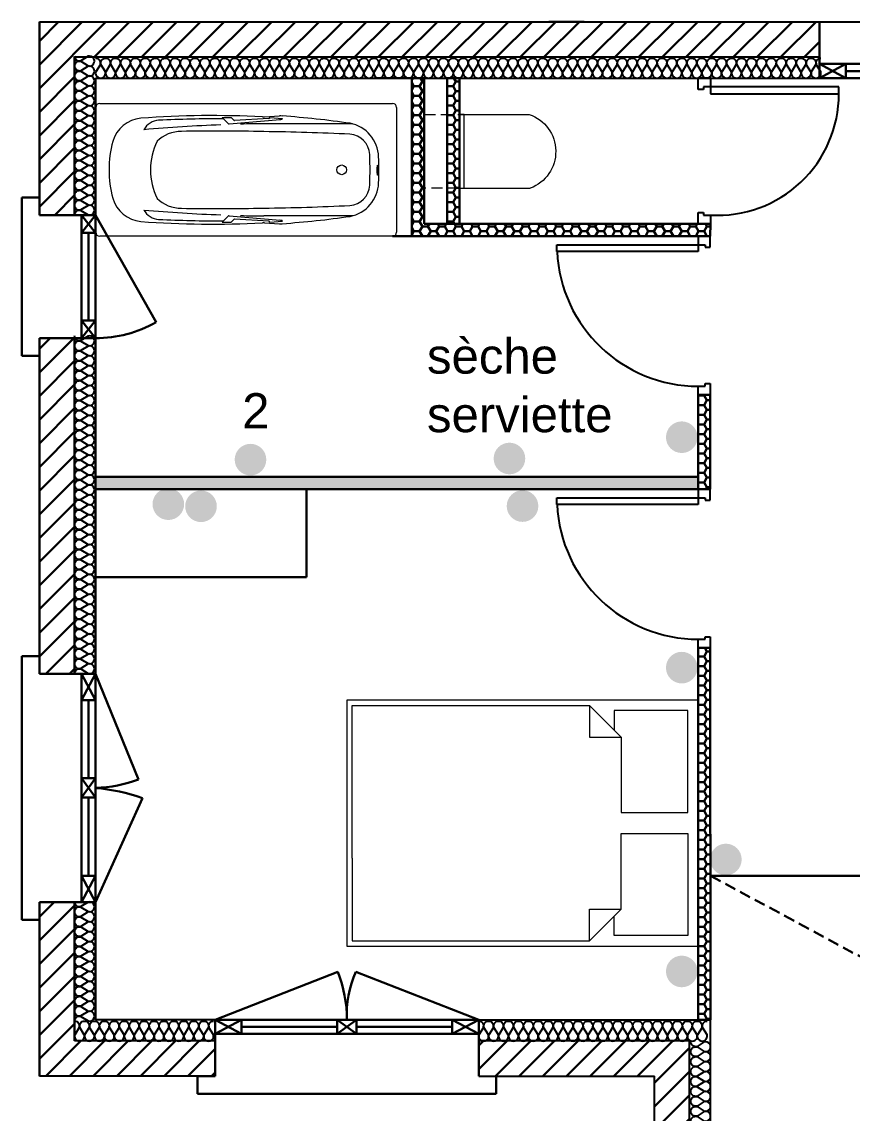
# Model space of a CAD drawing. Header units: millimetres. Extents: x -9 to 8306, y -287 to 906.
# Drawn here: x -9 to 464, y 199 to 820 of the extents above; entities that cross this region are included whole.
import ezdxf

# ---------------------------------------------------------------- set-up
doc = ezdxf.new("R2010")
doc.units = ezdxf.units.MM
doc.linetypes.add('INTERROMPU2', pattern=[9.525, 6.35, -3.175])
for name, color, linetype in [('Cloisons', 8, 'Continuous'), ('Elec', 1, 'Continuous'), ('ElecVert', 3, 'Continuous'), ('Isolation', 9, 'Continuous'), ('MenuisInt', 9, 'Continuous')]:
    doc.layers.add(name, color=color, linetype=linetype)
for name, color, linetype, lineweight in [('ElecCyan', 4, 'Continuous', 15), ('ElecRose', 6, 'Continuous', 15), ('MenuisExt', 9, 'Continuous', 18), ('Mobilier', 9, 'Continuous', 5), ('P-SANITAIRE', 9, 'Continuous', 18)]:
    doc.layers.add(name, color=color, linetype=linetype, lineweight=lineweight)
doc.styles.get("Standard").update_dxf_attribs({"font": 'Arial.ttf'})

# ---------------------------------------------------------------- blocks, each defined once
blk = doc.blocks.new('Wc chasse integree')
for p, q in [((-21, 20), (-21, 60.3)), ((21, 20), (21, 59.8))]:
    blk.add_line(p, q)
blk.add_lwpolyline([(-21, 20), (-21, 22.75), (21, 22.75), (21, 20)], close=True)
at = {"linetype": 'INTERROMPU2'}
blk.add_lwpolyline([(-21, 20), (-21, 0), (21, 0), (21, 20)], close=True, dxfattribs=at)
blk.add_arc((-0.09, 52.56), 22.3, 18.94635, 159.69364)
blk = doc.blocks.new('Gruppo-48')
at = {"layer": 'Mobilier', "lineweight": 20}
for p, q in [((-34.0452, 74.0838), (-34.0452, 75.4838)), ((-34.0452, 75.4838), (-32.0452, 75.4838)), ((-32.0452, 75.4838), (-32.0452, 74.0838)), ((-33.9852, 74.8438), (-33.9852, 75.4238)), ((-33.9852, 75.4238), (-33.5652, 75.4238)), ((-33.6052, 75.2738), (-33.4252, 75.4538)), ((-33.5652, 75.4238), (-33.5652, 75.3138)), ((-32.0752, 75.4538), (-33.4252, 75.4538)), ((-33.4252, 75.4538), (-33.4252, 75.2738)), ((-32.0752, 74.5838), (-32.0752, 75.4538)), ((-33.4252, 75.2738), (-33.6052, 75.2738)), ((-33.6052, 75.2738), (-33.6052, 74.8438)), ((-33.6052, 74.8438), (-33.9852, 74.8438)), ((-33.6052, 74.7238), (-33.9852, 74.7238)), ((-33.9852, 74.7238), (-33.9852, 74.1438)), ((-33.6052, 74.2938), (-33.6052, 74.7238)), ((-32.0752, 74.5838), (-32.0752, 74.1138)), ((-33.4252, 74.2938), (-33.6052, 74.2938)), ((-33.6052, 74.2938), (-33.4252, 74.1138)), ((-33.4252, 74.1138), (-33.4252, 74.2938)), ((-33.5652, 74.1438), (-33.5652, 74.2538)), ((-33.9852, 74.1438), (-33.5652, 74.1438)), ((-32.0752, 74.1138), (-33.4252, 74.1138)), ((-32.0452, 74.0838), (-34.0452, 74.0838))]:
    blk.add_line(p, q, dxfattribs=at)
blk = doc.blocks.new('*U66')
at = {"flags": 128}
for points in [[(0, 1, -0.505863), (0.239, 0.676), (0.009, 0.318, 1.322645), (0.491, 0.318), (0.261, 0.676, -0.505863), (0.5, 1)], [(0.5, 1, -0.505863), (0.739, 0.676), (0.509, 0.318, 1.322645), (0.991, 0.318), (0.761, 0.676, -0.505863), (1, 1)], [(1, 1, -0.505863), (1.239, 0.676), (1.009, 0.318, 1.322645), (1.491, 0.318), (1.261, 0.676, -0.505863), (1.5, 1)], [(1.5, 1, -0.505863), (1.739, 0.676), (1.509, 0.318, 1.322645), (1.991, 0.318), (1.761, 0.676, -0.505863), (2, 1)], [(2, 1, -0.505863), (2.239, 0.676), (2.009, 0.318, 1.322645), (2.491, 0.318), (2.261, 0.676, -0.505863), (2.5, 1)], [(2.5, 1, -0.505863), (2.739, 0.676), (2.509, 0.318, 1.322645), (2.991, 0.318), (2.761, 0.676, -0.505863), (3, 1)], [(3, 1, -0.505863), (3.239, 0.676), (3.009, 0.318, 1.322645), (3.491, 0.318), (3.261, 0.676, -0.505863), (3.5, 1)], [(3.5, 1, -0.505863), (3.739, 0.676), (3.509, 0.318, 1.322645), (3.991, 0.318), (3.761, 0.676, -0.505863), (4, 1)], [(4, 1, -0.505863), (4.239, 0.676), (4.009, 0.318, 1.322645), (4.491, 0.318), (4.261, 0.676, -0.505863), (4.5, 1)], [(4.5, 1, -0.505863), (4.739, 0.676), (4.509, 0.318, 1.322645), (4.991, 0.318), (4.761, 0.676, -0.505863), (5, 1)], [(5, 1, -0.505863), (5.239, 0.676), (5.009, 0.318, 1.322645), (5.491, 0.318), (5.261, 0.676, -0.505863), (5.5, 1)], [(5.5, 1, -0.505863), (5.739, 0.676), (5.509, 0.318, 1.322645), (5.991, 0.318), (5.761, 0.676, -0.505863), (6, 1)], [(6, 1, -0.505863), (6.239, 0.676), (6.009, 0.318, 1.322645), (6.491, 0.318), (6.261, 0.676, -0.505863), (6.5, 1)], [(6.5, 1, -0.505863), (6.739, 0.676), (6.509, 0.318, 1.322645), (6.991, 0.318), (6.761, 0.676, -0.505863), (7, 1)], [(7, 1, -0.505863), (7.239, 0.676), (7.009, 0.318, 1.322645), (7.491, 0.318), (7.261, 0.676, -0.505863), (7.5, 1)], [(7.5, 1, -0.505863), (7.739, 0.676), (7.509, 0.318, 1.322645), (7.991, 0.318), (7.761, 0.676, -0.505863), (8, 1)], [(8, 1, -0.505863), (8.239, 0.676), (8.009, 0.318, 1.322645), (8.491, 0.318), (8.261, 0.676, -0.505863), (8.5, 1)], [(8.5, 1, -0.505863), (8.739, 0.676), (8.509, 0.318, 1.322645), (8.991, 0.318), (8.761, 0.676, -0.505863), (9, 1)], [(9, 1, -0.505863), (9.239, 0.676), (9.009, 0.318, 1.322645), (9.491, 0.318), (9.261, 0.676, -0.505863), (9.5, 1)], [(9.5, 1, -0.505863), (9.739, 0.676), (9.509, 0.318, 1.322645), (9.991, 0.318), (9.761, 0.676, -0.505863), (10, 1)], [(10, 1, -0.505863), (10.239, 0.676), (10.009, 0.318, 1.322645), (10.491, 0.318), (10.261, 0.676, -0.505863), (10.5, 1)], [(10.5, 1, -0.505863), (10.739, 0.676), (10.509, 0.318, 1.322645), (10.991, 0.318), (10.761, 0.676, -0.505863), (11, 1)], [(11, 1, -0.505863), (11.239, 0.676), (11.009, 0.318, 1.322645), (11.491, 0.318), (11.261, 0.676, -0.505863), (11.5, 1)], [(11.5, 1, -0.505863), (11.739, 0.676), (11.509, 0.318, 1.322645), (11.991, 0.318), (11.761, 0.676, -0.505863), (12, 1)], [(12, 1, -0.505863), (12.239, 0.676), (12.009, 0.318, 1.322645), (12.491, 0.318), (12.261, 0.676, -0.505863), (12.5, 1)], [(12.5, 1, -0.505863), (12.739, 0.676), (12.509, 0.318, 1.322645), (12.991, 0.318), (12.761, 0.676, -0.505863), (13, 1)], [(13, 1, -0.505863), (13.239, 0.676), (13.009, 0.318, 1.322645), (13.491, 0.318), (13.261, 0.676, -0.505863), (13.5, 1)], [(13.5, 1, -0.505863), (13.739, 0.676), (13.509, 0.318, 1.322645), (13.991, 0.318), (13.761, 0.676, -0.505863), (14, 1)], [(14, 1, -0.505863), (14.239, 0.676), (14.009, 0.318, 1.322645), (14.491, 0.318), (14.261, 0.676, -0.505863), (14.5, 1)], [(14.5, 1, -0.505863), (14.739, 0.676), (14.509, 0.318, 1.322645), (14.991, 0.318), (14.761, 0.676, -0.505863), (15, 1)], [(15, 1, -0.505863), (15.239, 0.676), (15.009, 0.318, 1.322645), (15.491, 0.318), (15.261, 0.676, -0.505863), (15.5, 1)], [(15.5, 1, -0.505863), (15.739, 0.676), (15.509, 0.318, 1.322645), (15.991, 0.318), (15.761, 0.676, -0.505863), (16, 1)], [(16, 1, -0.505863), (16.239, 0.676), (16.009, 0.318, 1.322645), (16.491, 0.318), (16.261, 0.676, -0.505863), (16.5, 1)], [(16.5, 1, -0.505863), (16.739, 0.676), (16.509, 0.318, 1.322645), (16.991, 0.318), (16.761, 0.676, -0.505863), (17, 1)], [(17, 1, -0.505863), (17.239, 0.676), (17.009, 0.318, 1.322645), (17.491, 0.318), (17.261, 0.676, -0.505863), (17.5, 1)], [(17.5, 1, -0.505863), (17.739, 0.676), (17.509, 0.318, 1.322645), (17.991, 0.318), (17.761, 0.676, -0.505863), (18, 1)]]:
    blk.add_lwpolyline(points, format="xyb", dxfattribs=at)
blk = doc.blocks.new('*U67')
at = {"flags": 128}
for points in [[(0, 1, -0.505863), (0.239, 0.676), (0.009, 0.318, 1.322645), (0.491, 0.318), (0.261, 0.676, -0.505863), (0.5, 1)], [(0.5, 1, -0.505863), (0.739, 0.676), (0.509, 0.318, 1.322645), (0.991, 0.318), (0.761, 0.676, -0.505863), (1, 1)], [(1, 1, -0.505863), (1.239, 0.676), (1.009, 0.318, 1.322645), (1.491, 0.318), (1.261, 0.676, -0.505863), (1.5, 1)], [(1.5, 1, -0.505863), (1.739, 0.676), (1.509, 0.318, 1.322645), (1.991, 0.318), (1.761, 0.676, -0.505863), (2, 1)], [(2, 1, -0.505863), (2.239, 0.676), (2.009, 0.318, 1.322645), (2.491, 0.318), (2.261, 0.676, -0.505863), (2.5, 1)], [(2.5, 1, -0.505863), (2.739, 0.676), (2.509, 0.318, 1.322645), (2.991, 0.318), (2.761, 0.676, -0.505863), (3, 1)], [(3, 1, -0.505863), (3.239, 0.676), (3.009, 0.318, 1.322645), (3.491, 0.318), (3.261, 0.676, -0.505863), (3.5, 1)], [(3.5, 1, -0.505863), (3.739, 0.676), (3.509, 0.318, 1.322645), (3.991, 0.318), (3.761, 0.676, -0.505863), (4, 1)], [(4, 1, -0.505863), (4.239, 0.676), (4.009, 0.318, 1.322645), (4.491, 0.318), (4.261, 0.676, -0.505863), (4.5, 1)], [(4.5, 1, -0.505863), (4.739, 0.676), (4.509, 0.318, 1.322645), (4.991, 0.318), (4.761, 0.676, -0.505863), (5, 1)], [(5, 1, -0.505863), (5.239, 0.676), (5.009, 0.318, 1.322645), (5.491, 0.318), (5.261, 0.676, -0.505863), (5.5, 1)], [(5.5, 1, -0.505863), (5.739, 0.676), (5.509, 0.318, 1.322645), (5.991, 0.318), (5.761, 0.676, -0.505863), (6, 1)], [(6, 1, -0.505863), (6.239, 0.676), (6.009, 0.318, 1.322645), (6.491, 0.318), (6.261, 0.676, -0.505863), (6.5, 1)], [(6.5, 1, -0.505863), (6.739, 0.676), (6.509, 0.318, 1.322645), (6.991, 0.318), (6.761, 0.676, -0.505863), (7, 1)], [(7, 1, -0.505863), (7.239, 0.676), (7.009, 0.318, 1.322645), (7.491, 0.318), (7.261, 0.676, -0.505863), (7.5, 1)], [(7.5, 1, -0.505863), (7.739, 0.676), (7.509, 0.318, 1.322645), (7.991, 0.318), (7.761, 0.676, -0.505863), (8, 1)], [(8, 1, -0.505863), (8.239, 0.676), (8.009, 0.318, 1.322645), (8.491, 0.318), (8.261, 0.676, -0.505863), (8.5, 1)], [(8.5, 1, -0.505863), (8.739, 0.676), (8.509, 0.318, 1.322645), (8.991, 0.318), (8.761, 0.676, -0.505863), (9, 1)], [(9, 1, -0.505863), (9.239, 0.676), (9.009, 0.318, 1.322645), (9.491, 0.318), (9.261, 0.676, -0.505863), (9.5, 1)], [(9.5, 1, -0.505863), (9.739, 0.676), (9.509, 0.318, 1.322645), (9.991, 0.318), (9.761, 0.676, -0.505863), (10, 1)], [(10, 1, -0.505863), (10.239, 0.676), (10.009, 0.318, 1.322645), (10.491, 0.318), (10.261, 0.676, -0.505863), (10.5, 1)], [(10.5, 1, -0.505863), (10.739, 0.676), (10.509, 0.318, 1.322645), (10.991, 0.318), (10.761, 0.676, -0.505863), (11, 1)], [(11, 1, -0.505863), (11.239, 0.676), (11.009, 0.318, 1.322645), (11.491, 0.318), (11.261, 0.676, -0.505863), (11.5, 1)]]:
    blk.add_lwpolyline(points, format="xyb", dxfattribs=at)
blk = doc.blocks.new('*U68')
at = {"flags": 128}
for points in [[(0, 1, -0.505863), (0.239, 0.676), (0.009, 0.318, 1.322645), (0.491, 0.318), (0.261, 0.676, -0.505863), (0.5, 1)], [(0.5, 1, -0.505863), (0.739, 0.676), (0.509, 0.318, 1.322645), (0.991, 0.318), (0.761, 0.676, -0.505863), (1, 1)], [(1, 1, -0.505863), (1.239, 0.676), (1.009, 0.318, 1.322645), (1.491, 0.318), (1.261, 0.676, -0.505863), (1.5, 1)], [(1.5, 1, -0.505863), (1.739, 0.676), (1.509, 0.318, 1.322645), (1.991, 0.318), (1.761, 0.676, -0.505863), (2, 1)], [(2, 1, -0.505863), (2.239, 0.676), (2.009, 0.318, 1.322645), (2.491, 0.318), (2.261, 0.676, -0.505863), (2.5, 1)], [(2.5, 1, -0.505863), (2.739, 0.676), (2.509, 0.318, 1.322645), (2.991, 0.318), (2.761, 0.676, -0.505863), (3, 1)], [(3, 1, -0.505863), (3.239, 0.676), (3.009, 0.318, 1.322645), (3.491, 0.318), (3.261, 0.676, -0.505863), (3.5, 1)], [(3.5, 1, -0.505863), (3.739, 0.676), (3.509, 0.318, 1.322645), (3.991, 0.318), (3.761, 0.676, -0.505863), (4, 1)], [(4, 1, -0.505863), (4.239, 0.676), (4.009, 0.318, 1.322645), (4.491, 0.318), (4.261, 0.676, -0.505863), (4.5, 1)], [(4.5, 1, -0.505863), (4.739, 0.676), (4.509, 0.318, 1.322645), (4.991, 0.318), (4.761, 0.676, -0.505863), (5, 1)], [(5, 1, -0.505863), (5.239, 0.676), (5.009, 0.318, 1.322645), (5.491, 0.318), (5.261, 0.676, -0.505863), (5.5, 1)], [(5.5, 1, -0.505863), (5.739, 0.676), (5.509, 0.318, 1.322645), (5.991, 0.318), (5.761, 0.676, -0.505863), (6, 1)], [(6, 1, -0.505863), (6.239, 0.676), (6.009, 0.318, 1.322645), (6.491, 0.318), (6.261, 0.676, -0.505863), (6.5, 1)], [(6.5, 1, -0.505863), (6.739, 0.676), (6.509, 0.318, 1.322645), (6.991, 0.318), (6.761, 0.676, -0.505863), (7, 1)]]:
    blk.add_lwpolyline(points, format="xyb", dxfattribs=at)
blk = doc.blocks.new('*U69')
at = {"flags": 128}
for points in [[(0, 1, -0.505863), (0.239, 0.676), (0.009, 0.318, 1.322645), (0.491, 0.318), (0.261, 0.676, -0.505863), (0.5, 1)], [(0.5, 1, -0.505863), (0.739, 0.676), (0.509, 0.318, 1.322645), (0.991, 0.318), (0.761, 0.676, -0.505863), (1, 1)], [(1, 1, -0.505863), (1.239, 0.676), (1.009, 0.318, 1.322645), (1.491, 0.318), (1.261, 0.676, -0.505863), (1.5, 1)], [(1.5, 1, -0.505863), (1.739, 0.676), (1.509, 0.318, 1.322645), (1.991, 0.318), (1.761, 0.676, -0.505863), (2, 1)], [(2, 1, -0.505863), (2.239, 0.676), (2.009, 0.318, 1.322645), (2.491, 0.318), (2.261, 0.676, -0.505863), (2.5, 1)], [(2.5, 1, -0.505863), (2.739, 0.676), (2.509, 0.318, 1.322645), (2.991, 0.318), (2.761, 0.676, -0.505863), (3, 1)], [(3, 1, -0.505863), (3.239, 0.676), (3.009, 0.318, 1.322645), (3.491, 0.318), (3.261, 0.676, -0.505863), (3.5, 1)], [(3.5, 1, -0.505863), (3.739, 0.676), (3.509, 0.318, 1.322645), (3.991, 0.318), (3.761, 0.676, -0.505863), (4, 1)], [(4, 1, -0.505863), (4.239, 0.676), (4.009, 0.318, 1.322645), (4.491, 0.318), (4.261, 0.676, -0.505863), (4.5, 1)], [(4.5, 1, -0.505863), (4.739, 0.676), (4.509, 0.318, 1.322645), (4.991, 0.318), (4.761, 0.676, -0.505863), (5, 1)], [(5, 1, -0.505863), (5.239, 0.676), (5.009, 0.318, 1.322645), (5.491, 0.318), (5.261, 0.676, -0.505863), (5.5, 1)], [(5.5, 1, -0.505863), (5.739, 0.676), (5.509, 0.318, 1.322645), (5.991, 0.318), (5.761, 0.676, -0.505863), (6, 1)], [(6, 1, -0.505863), (6.239, 0.676), (6.009, 0.318, 1.322645), (6.491, 0.318), (6.261, 0.676, -0.505863), (6.5, 1)], [(6.5, 1, -0.505863), (6.739, 0.676), (6.509, 0.318, 1.322645), (6.991, 0.318), (6.761, 0.676, -0.505863), (7, 1)], [(7, 1, -0.505863), (7.239, 0.676), (7.009, 0.318, 1.322645), (7.491, 0.318), (7.261, 0.676, -0.505863), (7.5, 1)], [(7.5, 1, -0.505863), (7.739, 0.676), (7.509, 0.318, 1.322645), (7.991, 0.318), (7.761, 0.676, -0.505863), (8, 1)], [(8, 1, -0.505863), (8.239, 0.676), (8.009, 0.318, 1.322645), (8.491, 0.318), (8.261, 0.676, -0.505863), (8.5, 1)], [(8.5, 1, -0.505863), (8.739, 0.676), (8.509, 0.318, 1.322645), (8.991, 0.318), (8.761, 0.676, -0.505863), (9, 1)], [(9, 1, -0.505863), (9.239, 0.676), (9.009, 0.318, 1.322645), (9.491, 0.318), (9.261, 0.676, -0.505863), (9.5, 1)], [(9.5, 1, -0.505863), (9.739, 0.676), (9.509, 0.318, 1.322645), (9.991, 0.318), (9.761, 0.676, -0.505863), (10, 1)], [(10, 1, -0.505863), (10.239, 0.676), (10.009, 0.318, 1.322645), (10.491, 0.318), (10.261, 0.676, -0.505863), (10.5, 1)], [(10.5, 1, -0.505863), (10.739, 0.676), (10.509, 0.318, 1.322645), (10.991, 0.318), (10.761, 0.676, -0.505863), (11, 1)], [(11, 1, -0.505863), (11.239, 0.676), (11.009, 0.318, 1.322645), (11.491, 0.318), (11.261, 0.676, -0.505863), (11.5, 1)], [(11.5, 1, -0.505863), (11.739, 0.676), (11.509, 0.318, 1.322645), (11.991, 0.318), (11.761, 0.676, -0.505863), (12, 1)], [(12, 1, -0.505863), (12.239, 0.676), (12.009, 0.318, 1.322645), (12.491, 0.318), (12.261, 0.676, -0.505863), (12.5, 1)], [(12.5, 1, -0.505863), (12.739, 0.676), (12.509, 0.318, 1.322645), (12.991, 0.318), (12.761, 0.676, -0.505863), (13, 1)], [(13, 1, -0.505863), (13.239, 0.676), (13.009, 0.318, 1.322645), (13.491, 0.318), (13.261, 0.676, -0.505863), (13.5, 1)], [(13.5, 1, -0.505863), (13.739, 0.676), (13.509, 0.318, 1.322645), (13.991, 0.318), (13.761, 0.676, -0.505863), (14, 1)], [(14, 1, -0.505863), (14.239, 0.676), (14.009, 0.318, 1.322645), (14.491, 0.318), (14.261, 0.676, -0.505863), (14.5, 1)], [(14.5, 1, -0.505863), (14.739, 0.676), (14.509, 0.318, 1.322645), (14.991, 0.318), (14.761, 0.676, -0.505863), (15, 1)], [(15, 1, -0.505863), (15.239, 0.676), (15.009, 0.318, 1.322645), (15.491, 0.318), (15.261, 0.676, -0.505863), (15.5, 1)], [(15.5, 1, -0.505863), (15.739, 0.676), (15.509, 0.318, 1.322645), (15.991, 0.318), (15.761, 0.676, -0.505863), (16, 1)], [(16, 1, -0.505863), (16.239, 0.676), (16.009, 0.318, 1.322645), (16.491, 0.318), (16.261, 0.676, -0.505863), (16.5, 1)], [(16.5, 1, -0.505863), (16.739, 0.676), (16.509, 0.318, 1.322645), (16.991, 0.318), (16.761, 0.676, -0.505863), (17, 1)], [(17, 1, -0.505863), (17.239, 0.676), (17.009, 0.318, 1.322645), (17.491, 0.318), (17.261, 0.676, -0.505863), (17.5, 1)], [(17.5, 1, -0.505863), (17.739, 0.676), (17.509, 0.318, 1.322645), (17.991, 0.318), (17.761, 0.676, -0.505863), (18, 1)], [(18, 1, -0.505863), (18.239, 0.676), (18.009, 0.318, 1.322645), (18.491, 0.318), (18.261, 0.676, -0.505863), (18.5, 1)], [(18.5, 1, -0.505863), (18.739, 0.676), (18.509, 0.318, 1.322645), (18.991, 0.318), (18.761, 0.676, -0.505863), (19, 1)], [(19, 1, -0.505863), (19.239, 0.676), (19.009, 0.318, 1.322645), (19.491, 0.318), (19.261, 0.676, -0.505863), (19.5, 1)], [(19.5, 1, -0.505863), (19.739, 0.676), (19.509, 0.318, 1.322645), (19.991, 0.318), (19.761, 0.676, -0.505863), (20, 1)], [(20, 1, -0.505863), (20.239, 0.676), (20.009, 0.318, 1.322645), (20.491, 0.318), (20.261, 0.676, -0.505863), (20.5, 1)], [(20.5, 1, -0.505863), (20.739, 0.676), (20.509, 0.318, 1.322645), (20.991, 0.318), (20.761, 0.676, -0.505863), (21, 1)], [(21, 1, -0.505863), (21.239, 0.676), (21.009, 0.318, 1.322645), (21.491, 0.318), (21.261, 0.676, -0.505863), (21.5, 1)], [(21.5, 1, -0.505863), (21.739, 0.676), (21.509, 0.318, 1.322645), (21.991, 0.318), (21.761, 0.676, -0.505863), (22, 1)], [(22, 1, -0.505863), (22.239, 0.676), (22.009, 0.318, 1.322645), (22.491, 0.318), (22.261, 0.676, -0.505863), (22.5, 1)], [(22.5, 1, -0.505863), (22.739, 0.676), (22.509, 0.318, 1.322645), (22.991, 0.318), (22.761, 0.676, -0.505863), (23, 1)], [(23, 1, -0.505863), (23.239, 0.676), (23.009, 0.318, 1.322645), (23.491, 0.318), (23.261, 0.676, -0.505863), (23.5, 1)], [(23.5, 1, -0.505863), (23.739, 0.676), (23.509, 0.318, 1.322645), (23.991, 0.318), (23.761, 0.676, -0.505863), (24, 1)], [(24, 1, -0.505863), (24.239, 0.676), (24.009, 0.318, 1.322645), (24.491, 0.318), (24.261, 0.676, -0.505863), (24.5, 1)], [(24.5, 1, -0.505863), (24.739, 0.676), (24.509, 0.318, 1.322645), (24.991, 0.318), (24.761, 0.676, -0.505863), (25, 1)], [(25, 1, -0.505863), (25.239, 0.676), (25.009, 0.318, 1.322645), (25.491, 0.318), (25.261, 0.676, -0.505863), (25.5, 1)], [(25.5, 1, -0.505863), (25.739, 0.676), (25.509, 0.318, 1.322645), (25.991, 0.318), (25.761, 0.676, -0.505863), (26, 1)], [(26, 1, -0.505863), (26.239, 0.676), (26.009, 0.318, 1.322645), (26.491, 0.318), (26.261, 0.676, -0.505863), (26.5, 1)], [(26.5, 1, -0.505863), (26.739, 0.676), (26.509, 0.318, 1.322645), (26.991, 0.318), (26.761, 0.676, -0.505863), (27, 1)], [(27, 1, -0.505863), (27.239, 0.676), (27.009, 0.318, 1.322645), (27.491, 0.318), (27.261, 0.676, -0.505863), (27.5, 1)], [(27.5, 1, -0.505863), (27.739, 0.676), (27.509, 0.318, 1.322645), (27.991, 0.318), (27.761, 0.676, -0.505863), (28, 1)], [(28, 1, -0.505863), (28.239, 0.676), (28.009, 0.318, 1.322645), (28.491, 0.318), (28.261, 0.676, -0.505863), (28.5, 1)], [(28.5, 1, -0.505863), (28.739, 0.676), (28.509, 0.318, 1.322645), (28.991, 0.318), (28.761, 0.676, -0.505863), (29, 1)], [(29, 1, -0.505863), (29.239, 0.676), (29.009, 0.318, 1.322645), (29.491, 0.318), (29.261, 0.676, -0.505863), (29.5, 1)], [(29.5, 1, -0.505863), (29.739, 0.676), (29.509, 0.318, 1.322645), (29.991, 0.318), (29.761, 0.676, -0.505863), (30, 1)], [(30, 1, -0.505863), (30.239, 0.676), (30.009, 0.318, 1.322645), (30.491, 0.318), (30.261, 0.676, -0.505863), (30.5, 1)], [(30.5, 1, -0.505863), (30.739, 0.676), (30.509, 0.318, 1.322645), (30.991, 0.318), (30.761, 0.676, -0.505863), (31, 1)], [(31, 1, -0.505863), (31.239, 0.676), (31.009, 0.318, 1.322645), (31.491, 0.318), (31.261, 0.676, -0.505863), (31.5, 1)], [(31.5, 1, -0.505863), (31.739, 0.676), (31.509, 0.318, 1.322645), (31.991, 0.318), (31.761, 0.676, -0.505863), (32, 1)], [(32, 1, -0.505863), (32.239, 0.676), (32.009, 0.318, 1.322645), (32.491, 0.318), (32.261, 0.676, -0.505863), (32.5, 1)], [(32.5, 1, -0.505863), (32.739, 0.676), (32.509, 0.318, 1.322645), (32.991, 0.318), (32.761, 0.676, -0.505863), (33, 1)], [(33, 1, -0.505863), (33.239, 0.676), (33.009, 0.318, 1.322645), (33.491, 0.318), (33.261, 0.676, -0.505863), (33.5, 1)], [(33.5, 1, -0.505863), (33.739, 0.676), (33.509, 0.318, 1.322645), (33.991, 0.318), (33.761, 0.676, -0.505863), (34, 1)], [(34, 1, -0.505863), (34.239, 0.676), (34.009, 0.318, 1.322645), (34.491, 0.318), (34.261, 0.676, -0.505863), (34.5, 1)], [(34.5, 1, -0.505863), (34.739, 0.676), (34.509, 0.318, 1.322645), (34.991, 0.318), (34.761, 0.676, -0.505863), (35, 1)], [(35, 1, -0.505863), (35.239, 0.676), (35.009, 0.318, 1.322645), (35.491, 0.318), (35.261, 0.676, -0.505863), (35.5, 1)], [(35.5, 1, -0.505863), (35.739, 0.676), (35.509, 0.318, 1.322645), (35.991, 0.318), (35.761, 0.676, -0.505863), (36, 1)], [(36, 1, -0.505863), (36.239, 0.676), (36.009, 0.318, 1.322645), (36.491, 0.318), (36.261, 0.676, -0.505863), (36.5, 1)]]:
    blk.add_lwpolyline(points, format="xyb", dxfattribs=at)
blk = doc.blocks.new('*U74')
at = {"flags": 128}
for points in [[(0, 1, -0.505863), (0.239, 0.676), (0.009, 0.318, 1.322645), (0.491, 0.318), (0.261, 0.676, -0.505863), (0.5, 1)], [(0.5, 1, -0.505863), (0.739, 0.676), (0.509, 0.318, 1.322645), (0.991, 0.318), (0.761, 0.676, -0.505863), (1, 1)], [(1, 1, -0.505863), (1.239, 0.676), (1.009, 0.318, 1.322645), (1.491, 0.318), (1.261, 0.676, -0.505863), (1.5, 1)], [(1.5, 1, -0.505863), (1.739, 0.676), (1.509, 0.318, 1.322645), (1.991, 0.318), (1.761, 0.676, -0.505863), (2, 1)], [(2, 1, -0.505863), (2.239, 0.676), (2.009, 0.318, 1.322645), (2.491, 0.318), (2.261, 0.676, -0.505863), (2.5, 1)], [(2.5, 1, -0.505863), (2.739, 0.676), (2.509, 0.318, 1.322645), (2.991, 0.318), (2.761, 0.676, -0.505863), (3, 1)], [(3, 1, -0.505863), (3.239, 0.676), (3.009, 0.318, 1.322645), (3.491, 0.318), (3.261, 0.676, -0.505863), (3.5, 1)], [(3.5, 1, -0.505863), (3.739, 0.676), (3.509, 0.318, 1.322645), (3.991, 0.318), (3.761, 0.676, -0.505863), (4, 1)], [(4, 1, -0.505863), (4.239, 0.676), (4.009, 0.318, 1.322645), (4.491, 0.318), (4.261, 0.676, -0.505863), (4.5, 1)], [(4.5, 1, -0.505863), (4.739, 0.676), (4.509, 0.318, 1.322645), (4.991, 0.318), (4.761, 0.676, -0.505863), (5, 1)], [(5, 1, -0.505863), (5.239, 0.676), (5.009, 0.318, 1.322645), (5.491, 0.318), (5.261, 0.676, -0.505863), (5.5, 1)], [(5.5, 1, -0.505863), (5.739, 0.676), (5.509, 0.318, 1.322645), (5.991, 0.318), (5.761, 0.676, -0.505863), (6, 1)]]:
    blk.add_lwpolyline(points, format="xyb", dxfattribs=at)
blk = doc.blocks.new('*U64')
at = {"flags": 128}
for points in [[(0, 1, -0.505863), (0.239, 0.676), (0.009, 0.318, 1.322645), (0.491, 0.318), (0.261, 0.676, -0.505863), (0.5, 1)], [(0.5, 1, -0.505863), (0.739, 0.676), (0.509, 0.318, 1.322645), (0.991, 0.318), (0.761, 0.676, -0.505863), (1, 1)], [(1, 1, -0.505863), (1.239, 0.676), (1.009, 0.318, 1.322645), (1.491, 0.318), (1.261, 0.676, -0.505863), (1.5, 1)], [(1.5, 1, -0.505863), (1.739, 0.676), (1.509, 0.318, 1.322645), (1.991, 0.318), (1.761, 0.676, -0.505863), (2, 1)], [(2, 1, -0.505863), (2.239, 0.676), (2.009, 0.318, 1.322645), (2.491, 0.318), (2.261, 0.676, -0.505863), (2.5, 1)], [(2.5, 1, -0.505863), (2.739, 0.676), (2.509, 0.318, 1.322645), (2.991, 0.318), (2.761, 0.676, -0.505863), (3, 1)], [(3, 1, -0.505863), (3.239, 0.676), (3.009, 0.318, 1.322645), (3.491, 0.318), (3.261, 0.676, -0.505863), (3.5, 1)], [(3.5, 1, -0.505863), (3.739, 0.676), (3.509, 0.318, 1.322645), (3.991, 0.318), (3.761, 0.676, -0.505863), (4, 1)], [(4, 1, -0.505863), (4.239, 0.676), (4.009, 0.318, 1.322645), (4.491, 0.318), (4.261, 0.676, -0.505863), (4.5, 1)], [(4.5, 1, -0.505863), (4.739, 0.676), (4.509, 0.318, 1.322645), (4.991, 0.318), (4.761, 0.676, -0.505863), (5, 1)], [(5, 1, -0.505863), (5.239, 0.676), (5.009, 0.318, 1.322645), (5.491, 0.318), (5.261, 0.676, -0.505863), (5.5, 1)], [(5.5, 1, -0.505863), (5.739, 0.676), (5.509, 0.318, 1.322645), (5.991, 0.318), (5.761, 0.676, -0.505863), (6, 1)], [(6, 1, -0.505863), (6.239, 0.676), (6.009, 0.318, 1.322645), (6.491, 0.318), (6.261, 0.676, -0.505863), (6.5, 1)], [(6.5, 1, -0.505863), (6.739, 0.676), (6.509, 0.318, 1.322645), (6.991, 0.318), (6.761, 0.676, -0.505863), (7, 1)], [(7, 1, -0.505863), (7.239, 0.676), (7.009, 0.318, 1.322645), (7.491, 0.318), (7.261, 0.676, -0.505863), (7.5, 1)], [(7.5, 1, -0.505863), (7.739, 0.676), (7.509, 0.318, 1.322645), (7.991, 0.318), (7.761, 0.676, -0.505863), (8, 1)], [(8, 1, -0.505863), (8.239, 0.676), (8.009, 0.318, 1.322645), (8.491, 0.318), (8.261, 0.676, -0.505863), (8.5, 1)], [(8.5, 1, -0.505863), (8.739, 0.676), (8.509, 0.318, 1.322645), (8.991, 0.318), (8.761, 0.676, -0.505863), (9, 1)], [(9, 1, -0.505863), (9.239, 0.676), (9.009, 0.318, 1.322645), (9.491, 0.318), (9.261, 0.676, -0.505863), (9.5, 1)], [(9.5, 1, -0.505863), (9.739, 0.676), (9.509, 0.318, 1.322645), (9.991, 0.318), (9.761, 0.676, -0.505863), (10, 1)], [(10, 1, -0.505863), (10.239, 0.676), (10.009, 0.318, 1.322645), (10.491, 0.318), (10.261, 0.676, -0.505863), (10.5, 1)], [(10.5, 1, -0.505863), (10.739, 0.676), (10.509, 0.318, 1.322645), (10.991, 0.318), (10.761, 0.676, -0.505863), (11, 1)], [(11, 1, -0.505863), (11.239, 0.676), (11.009, 0.318, 1.322645), (11.491, 0.318), (11.261, 0.676, -0.505863), (11.5, 1)], [(11.5, 1, -0.505863), (11.739, 0.676), (11.509, 0.318, 1.322645), (11.991, 0.318), (11.761, 0.676, -0.505863), (12, 1)], [(12, 1, -0.505863), (12.239, 0.676), (12.009, 0.318, 1.322645), (12.491, 0.318), (12.261, 0.676, -0.505863), (12.5, 1)], [(12.5, 1, -0.505863), (12.739, 0.676), (12.509, 0.318, 1.322645), (12.991, 0.318), (12.761, 0.676, -0.505863), (13, 1)], [(13, 1, -0.505863), (13.239, 0.676), (13.009, 0.318, 1.322645), (13.491, 0.318), (13.261, 0.676, -0.505863), (13.5, 1)], [(13.5, 1, -0.505863), (13.739, 0.676), (13.509, 0.318, 1.322645), (13.991, 0.318), (13.761, 0.676, -0.505863), (14, 1)], [(14, 1, -0.505863), (14.239, 0.676), (14.009, 0.318, 1.322645), (14.491, 0.318), (14.261, 0.676, -0.505863), (14.5, 1)], [(14.5, 1, -0.505863), (14.739, 0.676), (14.509, 0.318, 1.322645), (14.991, 0.318), (14.761, 0.676, -0.505863), (15, 1)], [(15, 1, -0.505863), (15.239, 0.676), (15.009, 0.318, 1.322645), (15.491, 0.318), (15.261, 0.676, -0.505863), (15.5, 1)], [(15.5, 1, -0.505863), (15.739, 0.676), (15.509, 0.318, 1.322645), (15.991, 0.318), (15.761, 0.676, -0.505863), (16, 1)], [(16, 1, -0.505863), (16.239, 0.676), (16.009, 0.318, 1.322645), (16.491, 0.318), (16.261, 0.676, -0.505863), (16.5, 1)], [(16.5, 1, -0.505863), (16.739, 0.676), (16.509, 0.318, 1.322645), (16.991, 0.318), (16.761, 0.676, -0.505863), (17, 1)]]:
    blk.add_lwpolyline(points, format="xyb", dxfattribs=at)
blk = doc.blocks.new('*U75')
at = {"flags": 128}
for points in [[(0, 1, -0.505863), (0.239, 0.676), (0.009, 0.318, 1.322645), (0.491, 0.318), (0.261, 0.676, -0.505863), (0.5, 1)], [(0.5, 1, -0.505863), (0.739, 0.676), (0.509, 0.318, 1.322645), (0.991, 0.318), (0.761, 0.676, -0.505863), (1, 1)], [(1, 1, -0.505863), (1.239, 0.676), (1.009, 0.318, 1.322645), (1.491, 0.318), (1.261, 0.676, -0.505863), (1.5, 1)], [(1.5, 1, -0.505863), (1.739, 0.676), (1.509, 0.318, 1.322645), (1.991, 0.318), (1.761, 0.676, -0.505863), (2, 1)], [(2, 1, -0.505863), (2.239, 0.676), (2.009, 0.318, 1.322645), (2.491, 0.318), (2.261, 0.676, -0.505863), (2.5, 1)], [(2.5, 1, -0.505863), (2.739, 0.676), (2.509, 0.318, 1.322645), (2.991, 0.318), (2.761, 0.676, -0.505863), (3, 1)], [(3, 1, -0.505863), (3.239, 0.676), (3.009, 0.318, 1.322645), (3.491, 0.318), (3.261, 0.676, -0.505863), (3.5, 1)], [(3.5, 1, -0.505863), (3.739, 0.676), (3.509, 0.318, 1.322645), (3.991, 0.318), (3.761, 0.676, -0.505863), (4, 1)], [(4, 1, -0.505863), (4.239, 0.676), (4.009, 0.318, 1.322645), (4.491, 0.318), (4.261, 0.676, -0.505863), (4.5, 1)], [(4.5, 1, -0.505863), (4.739, 0.676), (4.509, 0.318, 1.322645), (4.991, 0.318), (4.761, 0.676, -0.505863), (5, 1)], [(5, 1, -0.505863), (5.239, 0.676), (5.009, 0.318, 1.322645), (5.491, 0.318), (5.261, 0.676, -0.505863), (5.5, 1)], [(5.5, 1, -0.505863), (5.739, 0.676), (5.509, 0.318, 1.322645), (5.991, 0.318), (5.761, 0.676, -0.505863), (6, 1)], [(6, 1, -0.505863), (6.239, 0.676), (6.009, 0.318, 1.322645), (6.491, 0.318), (6.261, 0.676, -0.505863), (6.5, 1)], [(6.5, 1, -0.505863), (6.739, 0.676), (6.509, 0.318, 1.322645), (6.991, 0.318), (6.761, 0.676, -0.505863), (7, 1)], [(7, 1, -0.505863), (7.239, 0.676), (7.009, 0.318, 1.322645), (7.491, 0.318), (7.261, 0.676, -0.505863), (7.5, 1)], [(7.5, 1, -0.505863), (7.739, 0.676), (7.509, 0.318, 1.322645), (7.991, 0.318), (7.761, 0.676, -0.505863), (8, 1)]]:
    blk.add_lwpolyline(points, format="xyb", dxfattribs=at)

msp = doc.modelspace()

# ---------------------------------------------------------------- hatches: boundary and pattern name
at = {"lineweight": 30, "transparency": 33554687}
h = msp.add_hatch(dxfattribs=at)
h.set_pattern_fill('ANSI31', color=256, scale=3)
h.paths.add_polyline_path([(445.13, 800.31), (445.13, 820.31), (291.13, 820.31), (1.13, 820.31), (1.13, 710.31), (21.13, 710.31), (21.13, 800.31)])
h.paths.add_polyline_path([(21.13, 640.31), (1.13, 640.31), (1.13, 449.31), (21.13, 449.31)])
h.paths.add_polyline_path([(101.13, 220.31), (101.13, 240.31), (21.13, 240.31), (21.13, 319.31), (1.13, 319.31), (1.13, 309.31), (1.13, 220.31)])
h.paths.add_polyline_path([(351.13, 220.31), (351.13, 0.31), (445.13, 0.31), (445.13, 20.31), (371.13, 20.31), (371.13, 220.31), (371.13, 240.31), (251.13, 240.31), (251.13, 220.31)])
h.paths.add_polyline_path([(1191.13, 800.31), (1191.13, 820.31), (1181.13, 820.31), (1091.13, 820.31), (1071.13, 820.31), (845.13, 820.31), (845.13, 800.31)])
h.paths.add_polyline_path([(1471.13, 800.31), (1471.13, 240.31), (1391.13, 240.31), (1391.13, 220.31), (1401.13, 220.31), (1491.13, 220.31), (1491.13, 820.31), (1341.13, 820.31), (1341.13, 800.31)])
h.paths.add_polyline_path([(1241.13, 220.31), (1241.13, 240.31), (1121.13, 240.31), (1121.13, 20.31), (845.13, 20.31), (845.13, 0.31), (1141.13, 0.31), (1141.13, 220.31)])
at = {"layer": 'Cloisons', "lineweight": 30, "transparency": 33554687}
h = msp.add_hatch(dxfattribs=at)
h.set_pattern_fill('HONEY', color=256)
h.paths.add_polyline_path([(383.13, 705.31), (376.13, 705.31), (220.13, 705.31), (220.13, 788.31), (213.13, 788.31), (213.13, 716.83), (213.13, 698.31), (382.92, 698.31)])
h = msp.add_hatch(dxfattribs=at)
h.set_pattern_fill('HONEY', color=256)
h.paths.add_polyline_path([(240.14, 767.63), (233.14, 767.63), (233.14, 725.63), (240.14, 725.63)])
h.paths.add_polyline_path([(240.14, 725.63), (233.14, 725.63), (233.14, 705.31), (240.14, 705.31)])
h.paths.add_polyline_path([(240.14, 788.31), (233.14, 788.31), (233.14, 767.63), (240.14, 767.63)])
h = msp.add_hatch(dxfattribs=at)
h.set_pattern_fill('HONEY', color=256)
h.paths.add_polyline_path([(382.92, 608.1), (376.13, 608.1), (376.13, 554.31), (382.92, 554.31)])
h = msp.add_hatch(dxfattribs=at)
h.set_pattern_fill('HONEY', color=256)
h.paths.add_polyline_path([(376.13, 561.31), (33.13, 561.31), (33.13, 554.31), (153.13, 554.31), (376.13, 554.31)])
h = msp.add_hatch(dxfattribs=at)
h.set_pattern_fill('HONEY', color=256)
h.paths.add_polyline_path([(382.92, 464.1), (376.13, 464.1), (376.13, 252.31), (383.13, 252.31)])
at = {"layer": 'Elec', "lineweight": 30, "transparency": 33554687}
h = msp.add_hatch(color=256, dxfattribs=at)
h.dxf.hatch_style = 1
h.paths.add_polyline_path([(277.64, 571.8, 1), (259.64, 571.8, 1)])
at = {"layer": 'ElecCyan', "lineweight": 30, "transparency": 33554687}
h = msp.add_hatch(color=256, dxfattribs=at)
h.dxf.hatch_style = 1
h.paths.add_polyline_path([(375.71, 583.92, 1), (357.71, 583.92, 1)])
h = msp.add_hatch(color=256, dxfattribs=at)
h.dxf.hatch_style = 1
h.paths.add_polyline_path([(102.11, 544.61, 1), (84.11, 544.61, 1)])
h = msp.add_hatch(color=256, dxfattribs=at)
h.dxf.hatch_style = 1
h.paths.add_polyline_path([(285.08, 544.73, 1), (267.08, 544.73, 1)])
h = msp.add_hatch(color=256, dxfattribs=at)
h.dxf.hatch_style = 1
h.paths.add_polyline_path([(375.71, 452.79, 1), (357.71, 452.79, 1)])
h = msp.add_hatch(color=256, dxfattribs=at)
h.dxf.hatch_style = 1
h.paths.add_polyline_path([(400.81, 343.6, 1), (382.81, 343.6, 1)])
h = msp.add_hatch(color=256, dxfattribs=at)
h.dxf.hatch_style = 1
h.paths.add_polyline_path([(375.71, 279.89, 1), (357.71, 279.89, 1)])
at = {"layer": 'ElecRose', "lineweight": 30, "transparency": 33554687}
h = msp.add_hatch(color=256, dxfattribs=at)
h.dxf.hatch_style = 1
h.paths.add_polyline_path([(83.51, 545.81, 1), (65.51, 545.81, 1)])
at = {"layer": 'ElecVert', "lineweight": 30, "transparency": 33554687}
h = msp.add_hatch(color=256, dxfattribs=at)
h.dxf.hatch_style = 1
h.paths.add_polyline_path([(130.27, 571.15, 1), (112.27, 571.15, 1)])

# ---------------------------------------------------------------- linework, layer by layer
for p, q in [((1.13, 820.31), (291.13, 820.31)), ((291.13, 820.31), (1091.13, 820.31)), ((21.13, 800.31), (445.13, 800.31)), ((101.13, 240.31), (21.13, 240.31)), ((371.13, 240.31), (251.13, 240.31)), ((371.13, 220.31), (371.13, 240.31)), ((101.13, 220.31), (1.13, 220.31)), ((251.13, 220.31), (351.13, 220.31)), ((351.13, 0.31), (351.13, 220.31)), ((371.13, 20.31), (371.13, 220.31))]:
    msp.add_line(p, q)
at = {"lineweight": 30}
for p, q in [((1.13, 710.31), (1.13, 820.31)), ((291.13, 820.31), (311.13, 820.31)), ((445.13, 800.31), (445.13, 820.31)), ((21.13, 800.31), (21.13, 710.31)), ((1.13, 720.31), (-8.87, 720.31)), ((-8.87, 720.31), (-8.87, 630.31)), ((1.13, 710.31), (1.13, 720.31)), ((21.13, 710.31), (1.13, 710.31)), ((1.13, 449.31), (1.13, 640.31)), ((21.13, 640.31), (1.13, 640.31)), ((21.13, 640.31), (21.13, 449.31)), ((-8.87, 630.31), (1.13, 630.31)), ((21.13, 606.31), (21.13, 606.31)), ((1.13, 459.31), (-8.87, 459.31)), ((-8.87, 309.31), (-8.87, 459.31)), ((1.13, 449.31), (1.13, 459.31)), ((1.13, 449.31), (21.13, 449.31)), ((1.13, 220.31), (1.13, 319.31)), ((1.13, 319.31), (21.13, 319.31)), ((1.13, 319.31), (1.13, 309.31)), ((21.13, 240.31), (21.13, 319.31)), ((33.13, 319.31), (21.13, 319.31)), ((1.13, 309.31), (-8.87, 309.31)), ((101.13, 252.31), (101.13, 220.31)), ((251.13, 252.31), (251.13, 240.31)), ((251.13, 220.31), (251.13, 240.31)), ((101.13, 220.31), (91.13, 220.31)), ((91.13, 220.31), (91.13, 210.31)), ((261.13, 210.31), (261.13, 220.31)), ((91.13, 210.31), (261.13, 210.31))]:
    msp.add_line(p, q, dxfattribs=at)
at = {"color": 9, "linetype": 'INTERROMPU2', "lineweight": 30}
msp.add_line((383.13, 334.31), (935.13, 36.31), dxfattribs=at)
at = {"layer": 'Cloisons', "lineweight": 30}
for p, q in [((213.13, 788.31), (213.13, 698.31)), ((220.13, 788.31), (213.13, 788.31)), ((220.13, 705.31), (220.13, 788.31)), ((240.14, 788.31), (233.14, 788.31)), ((233.14, 788.31), (233.14, 767.63)), ((240.14, 705.31), (240.14, 788.31)), ((383.13, 788.31), (376.13, 788.31)), ((233.14, 767.63), (233.14, 705.31)), ((383.13, 705.31), (220.13, 705.31)), ((233.14, 705.31), (240.14, 705.31)), ((382.92, 698.31), (383.13, 705.31)), ((213.13, 698.31), (220.13, 698.31)), ((213.13, 698.31), (382.92, 698.31)), ((376.13, 554.31), (376.13, 608.1)), ((376.13, 608.1), (382.92, 608.1)), ((382.92, 608.1), (382.92, 554.31)), ((33.13, 561.31), (376.13, 561.31)), ((33.13, 554.31), (33.13, 561.31)), ((376.13, 561.31), (376.13, 554.31)), ((376.13, 554.31), (33.13, 554.31)), ((382.92, 554.31), (376.13, 554.31)), ((376.13, 464.1), (376.13, 252.31)), ((376.13, 464.1), (382.92, 464.1)), ((382.92, 464.1), (383.13, 252.31)), ((376.13, 252.31), (383.13, 252.31))]:
    msp.add_line(p, q, dxfattribs=at)
at = {"layer": 'Cloisons', "color": 9, "lineweight": 30}
msp.add_line((383.13, 334.31), (935.13, 334.31), dxfattribs=at)
at = {"layer": 'Isolation', "lineweight": 30}
for p, q in [((445.13, 788.31), (445.13, 800.31)), ((33.13, 710.31), (33.13, 788.31)), ((21.13, 710.31), (33.13, 710.31)), ((21.13, 640.31), (33.13, 640.31)), ((33.13, 640.31), (33.13, 449.31)), ((33.13, 449.31), (21.13, 449.31)), ((33.13, 319.31), (33.13, 252.31))]:
    msp.add_line(p, q, dxfattribs=at)
at = {"layer": 'Isolation'}
for p, q in [((33.13, 788.31), (445.13, 788.31)), ((101.13, 252.31), (33.13, 252.31)), ((251.13, 252.31), (383.13, 252.31)), ((383.13, 36.31), (383.13, 252.31))]:
    msp.add_line(p, q, dxfattribs=at)
at = {"layer": 'MenuisExt', "lineweight": 30}
for p, q in [((445.13, 796.31), (460.13, 796.31)), ((445.13, 788.31), (445.13, 796.31)), ((445.13, 788.31), (460.13, 796.31)), ((445.13, 796.31), (460.13, 788.31)), ((460.13, 796.31), (460.13, 788.31)), ((460.13, 796.31), (576.13, 796.31)), ((460.13, 792.31), (576.13, 792.31)), ((460.13, 788.31), (445.13, 788.31)), ((576.13, 788.31), (460.13, 788.31)), ((25.13, 700.31), (25.13, 710.31)), ((33.13, 700.31), (25.13, 710.31)), ((33.13, 710.31), (25.13, 700.31)), ((25.13, 710.31), (33.13, 710.31)), ((33.13, 710.31), (33.13, 700.31)), ((33.13, 710.31), (67.57, 649.36)), ((33.13, 700.31), (25.13, 700.31)), ((25.13, 700.31), (25.13, 650.31)), ((29.13, 650.31), (29.13, 700.31)), ((33.13, 700.31), (33.13, 650.31)), ((33.13, 650.31), (25.13, 650.31)), ((25.13, 650.31), (25.13, 640.31)), ((33.13, 640.31), (25.13, 650.31)), ((33.13, 650.31), (25.13, 640.31)), ((33.13, 640.31), (33.13, 650.31)), ((25.13, 640.31), (33.13, 640.31)), ((25.13, 434.31), (25.13, 449.31)), ((25.13, 434.31), (33.13, 449.31)), ((25.13, 449.31), (33.13, 434.31)), ((33.13, 449.31), (33.13, 434.31)), ((33.13, 449.31), (57.61, 389.09)), ((33.13, 434.31), (25.13, 434.31)), ((25.13, 434.31), (25.13, 334.31)), ((25.13, 434.31), (25.13, 384.31)), ((29.13, 389.81), (29.13, 434.31)), ((33.13, 434.31), (33.13, 334.31)), ((33.13, 389.81), (25.13, 389.81)), ((25.13, 378.81), (33.13, 389.81)), ((25.13, 389.81), (33.13, 378.81)), ((33.13, 378.81), (33.13, 389.81)), ((25.13, 384.31), (25.13, 378.81)), ((25.13, 378.81), (33.13, 378.81)), ((29.13, 378.81), (29.13, 334.31)), ((33.13, 319.31), (59.79, 378.59)), ((33.13, 334.31), (25.13, 334.31)), ((25.13, 334.31), (25.13, 319.31)), ((25.13, 319.31), (33.13, 334.31)), ((25.13, 334.31), (33.13, 319.31)), ((33.13, 319.31), (33.13, 334.31)), ((101.13, 252.31), (170.93, 279.76)), ((251.13, 252.31), (181.29, 279.63)), ((101.13, 252.31), (116.13, 252.31)), ((101.13, 244.31), (101.13, 252.31)), ((101.13, 252.31), (116.13, 244.31)), ((101.13, 244.31), (116.13, 252.31)), ((116.13, 252.31), (116.13, 244.31)), ((116.13, 252.31), (236.13, 252.31)), ((170.63, 244.31), (170.63, 252.31)), ((181.63, 244.31), (170.63, 252.31)), ((170.63, 244.31), (181.63, 252.31)), ((181.63, 244.31), (181.63, 252.31)), ((251.13, 252.31), (236.13, 252.31)), ((236.13, 252.31), (236.13, 244.31)), ((236.13, 244.31), (251.13, 252.31)), ((236.13, 252.31), (251.13, 244.31)), ((251.13, 244.31), (251.13, 252.31)), ((116.13, 244.31), (101.13, 244.31)), ((116.13, 248.31), (170.63, 248.31)), ((116.13, 244.31), (170.63, 244.31)), ((170.63, 244.31), (181.63, 244.31)), ((181.63, 248.31), (236.13, 248.31)), ((181.63, 244.31), (236.13, 244.31)), ((236.13, 244.31), (251.13, 244.31))]:
    msp.add_line(p, q, dxfattribs=at)
for centre, radius, start, end in [((33.13, 710.31), 70, 270, 299.4674), ((29.76, 466.23), 82.01, 272.36092, 289.85796), ((24.59, 279.06), 105.57, 70.52238, 85.35561), ((101.55, 252.39), 74.59, 359.93961, 21.5307), ((231.85, 255.94), 55.83, 154.903, 183.73512)]:
    msp.add_arc(centre, radius, start, end, dxfattribs=at)
at = {"layer": 'MenuisInt'}
for p, q in [((376.13, 781.81), (376.13, 788.31)), ((376.13, 788.31), (383.13, 788.31)), ((383.13, 783.31), (379.13, 783.31)), ((379.13, 783.31), (379.13, 781.81)), ((383.13, 788.31), (383.13, 783.31)), ((383.13, 783.31), (383.13, 779.31)), ((456.13, 783.31), (383.13, 783.31)), ((456.02, 779.31), (456.13, 783.31)), ((379.13, 781.81), (376.13, 781.81)), ((383.13, 779.31), (456.02, 779.31)), ((376.13, 705.31), (376.13, 711.81)), ((376.13, 711.81), (379.13, 711.81)), ((379.13, 711.81), (379.13, 710.31)), ((379.13, 710.31), (383.13, 710.31)), ((383.13, 710.31), (383.13, 705.31)), ((383.13, 705.31), (376.13, 705.31)), ((382.92, 698.31), (376.13, 698.31)), ((376.13, 698.31), (376.13, 693.46)), ((382.92, 692), (382.92, 698.31)), ((295.62, 689.58), (295.62, 693.46)), ((295.62, 693.46), (376.13, 693.46)), ((376.13, 689.58), (295.62, 689.58)), ((376.13, 693.46), (380.01, 693.46)), ((376.13, 693.46), (376.13, 689.58)), ((380.01, 693.46), (380.01, 692)), ((380.01, 692), (382.92, 692)), ((376.13, 608.1), (376.13, 612.95)), ((376.13, 612.95), (380.01, 612.95)), ((380.01, 612.95), (380.01, 614.4)), ((380.01, 614.4), (382.92, 614.4)), ((382.92, 614.4), (382.92, 608.1)), ((382.92, 608.1), (376.13, 608.1)), ((382.92, 554.31), (376.13, 554.31)), ((376.13, 554.31), (376.13, 549.46)), ((382.92, 548), (382.92, 554.31)), ((295.62, 545.58), (295.62, 549.46)), ((295.62, 549.46), (376.13, 549.46)), ((376.13, 549.46), (380.01, 549.46)), ((376.13, 549.46), (376.13, 545.58)), ((380.01, 549.46), (380.01, 548)), ((380.01, 548), (382.92, 548)), ((376.13, 545.58), (295.62, 545.58)), ((376.13, 464.1), (376.13, 468.95)), ((376.13, 468.95), (380.01, 468.95)), ((380.01, 468.95), (380.01, 470.4)), ((380.01, 470.4), (382.92, 470.4)), ((382.92, 470.4), (382.92, 464.1)), ((382.92, 464.1), (376.13, 464.1))]:
    msp.add_line(p, q, dxfattribs=at)
for centre, radius, start, end in [((387.02, 779.31), 69.11, 266.77292, 0), ((376.13, 693.46), 80.51, 182.76231, 270), ((376.13, 549.46), 80.51, 182.76231, 270)]:
    msp.add_arc(centre, radius, start, end, dxfattribs=at)
at = {"layer": 'Mobilier', "lineweight": 30}
for p, q in [((213.13, 698.31), (202.1, 698.31)), ((153.13, 554.31), (33.13, 554.31)), ((33.13, 554.31), (33.13, 504.31)), ((153.13, 504.31), (153.13, 554.31)), ((33.13, 504.31), (153.13, 504.31))]:
    msp.add_line(p, q, dxfattribs=at)
at = {"layer": 'P-SANITAIRE', "lineweight": 30}
for p, q in [((213.13, 788.31), (191.78, 788.31)), ((213.13, 716.83), (213.13, 788.31))]:
    msp.add_line(p, q, dxfattribs=at)
at = {"layer": 'P-SANITAIRE'}
for p, q in [((33.2, 700.62), (33.2, 771.53)), ((33.2, 700.62), (33.2, 771.53)), ((35.52, 773.84), (202.1, 773.84)), ((204.41, 771.53), (204.41, 700.62)), ((105.17, 765.82), (108.59, 762.39)), ((105.17, 765.82), (110.2, 765.82)), ((109.07, 762.22), (138.1, 764.76)), ((110.2, 765.82), (111.74, 764.28)), ((131.7, 765.21), (112.2, 764.1)), ((129.28, 766.18), (137.7, 766.74)), ((132.36, 765.82), (131.82, 765.27)), ((132.36, 765.82), (139.41, 765.2)), ((139.41, 765.2), (139.35, 765.06)), ((179.25, 762.26), (128.88, 762.26)), ((105.17, 706.33), (108.59, 709.76)), ((109.07, 709.93), (138.1, 707.39)), ((131.7, 706.94), (112.2, 708.05)), ((179.25, 709.89), (128.88, 709.89)), ((105.17, 706.33), (110.2, 706.33)), ((110.2, 706.33), (111.74, 707.87)), ((129.28, 705.97), (137.7, 705.41)), ((132.36, 706.33), (131.82, 706.88)), ((132.36, 706.33), (139.41, 706.95)), ((139.41, 706.95), (139.35, 707.09)), ((202.1, 698.31), (35.52, 698.31))]:
    msp.add_line(p, q, dxfattribs=at)
msp.add_lwpolyline([(193.52, 738.67, 0.338364), (193.44, 738.61, 0.038384), (193.3, 737.86, 0.0164), (193.23, 737.04, 0.011665), (193.21, 735.9, 0.011665), (193.23, 734.75, 0.0164), (193.3, 733.94, 0.038384), (193.44, 733.19, 0.338364), (193.52, 733.13, 0.338364), (193.6, 733.19, 0.038384), (193.74, 733.94, 0.0164), (193.8, 734.75, 0.011665), (193.83, 735.9, 0.011665), (193.8, 737.04, 0.0164), (193.74, 737.86, 0.038384), (193.6, 738.61, 0.338364)], format="xyb", close=True, dxfattribs=at)
msp.add_circle((173.19, 736.08), 2.77, dxfattribs=at)
for centre, radius, start, end in [((35.52, 771.53), 2.32, 90, 180), ((202.1, 771.53), 2.32, 0, 90), ((60.42, 747.39), 18.13, 94.94181, 164.47903), ((99.21, 219.09), 547.86, 86.97501, 94.22374), ((69.51, 754.2), 10.07, 92.91722, 151.94627), ((109.67, -119.92), 885.11, 90.25057, 92.63397), ((112.17, 764.7), 0.604, 225, 273.25052), ((128.68, 775.23), 9.06, 266.4609, 273.78321), ((131.68, 765.41), 0.201, 275, 315.7989), ((138.37, 756.69), 10.07, 84.45872, 93.78321), ((137.07, 774.78), 10.07, 274.12515, 282.28041), ((139.17, 765.13), 0.201, 282.28041, 339.25291), ((100.18, 221.07), 547.05, 81.83019, 85.89552), ((135.6, -84.63), 846.89, 92.10752, 95.07894), ((81.92, 738.14), 19.8, 89.92585, 134.32196), ((102.88, -325.91), 1084.06, 88.62592, 91.10664), ((109.02, 762.82), 0.604, 225, 275), ((128.49, 258.45), 503.81, 89.95577, 91.46375), ((113.87, -547.7), 1305.62, 87.19401, 89.34123), ((174.07, 742.79), 20.14, 2.12388, 78.98385), ((101.18, 736.08), 60.43, 164.47903, 180), ((101.18, 736.08), 36.86, 153.87909, 180), ((177.04, 744.29), 12.09, 2.55385, 86.46704), ((-7.09, 736.08), 196.39, 0, 2.55385), ((-7.09, 736.08), 201.43, 0, 2.12388), ((101.18, 736.08), 60.43, 180, 195.52097), ((101.18, 736.08), 36.86, 180, 206.12091), ((-7.09, 736.08), 196.39, 357.44615, 0), ((-7.09, 736.08), 201.43, 357.87612, 0), ((177.04, 727.86), 12.09, 273.53296, 357.44615), ((174.07, 729.36), 20.14, 281.01615, 357.87612), ((60.42, 724.76), 18.13, 195.52097, 265.05819), ((81.92, 734.01), 19.8, 225.67804, 270.07415), ((102.88, 1798.07), 1084.06, 268.89336, 271.37408), ((113.87, 2019.85), 1305.62, 270.65877, 272.80599), ((135.6, 1556.78), 846.89, 264.92106, 267.89248), ((69.51, 717.95), 10.07, 208.05373, 267.08278), ((109.02, 709.33), 0.604, 85, 135), ((112.17, 707.45), 0.604, 86.74948, 135), ((128.49, 1213.7), 503.81, 268.53625, 270.04423), ((100.18, 1251.09), 547.05, 274.10448, 278.16981), ((99.21, 1253.06), 547.86, 265.77626, 273.02499), ((109.67, 1592.07), 885.11, 267.36603, 269.74943), ((128.68, 696.92), 9.06, 86.21679, 93.5391), ((131.68, 706.74), 0.201, 44.2011, 85), ((138.37, 715.46), 10.07, 266.21679, 275.54128), ((137.07, 697.37), 10.07, 77.71959, 85.87485), ((139.17, 707.02), 0.201, 20.74709, 77.71959), ((35.52, 700.62), 2.32, 180, 270), ((202.1, 700.62), 2.32, 270, 0)]:
    msp.add_arc(centre, radius, start, end, dxfattribs=at)

# ---------------------------------------------------------------- block references
at = {"layer": 'Isolation', "lineweight": 30, "xscale": 11.30975603551797, "yscale": 11.30975603551797, "zscale": 11.30975603551797, "rotation": 90}
for name, p in [('*U75', (32.44, 710.31)), ('*U64', (32.44, 449.31)), ('*U74', (32.44, 251.62)), ('*U66', (383.13, 36.31))]:
    msp.add_blockref(name, p, dxfattribs=at)
at = {"layer": 'Isolation', "lineweight": 30, "xscale": 11.30975603551797, "yscale": 11.30975603551797, "zscale": 11.30975603551797}
for name, p in [('*U69', (33.13, 788.31)), ('*U68', (21.13, 240.31)), ('*U67', (251.13, 240.31))]:
    msp.add_blockref(name, p, dxfattribs=at)
at = {"layer": 'Mobilier', "color": 7, "xscale": -100, "yscale": 100, "zscale": 100}
msp.add_blockref('Gruppo-48', (-3028.38, -7114.07), dxfattribs=at)
at = {"layer": 'P-SANITAIRE', "lineweight": 9, "xscale": -1, "rotation": 270}
msp.add_blockref('Wc chasse integree', (220.13, 746.63), dxfattribs=at)

# ---------------------------------------------------------------- texts
at = {"layer": 'Elec', "lineweight": 30, "insert": (221.72, 640.11), "char_height": 20, "attachment_point": 1}
msp.add_mtext_dynamic_manual_height_columns('sèche\\Pserviette', width=141.9827, gutter_width=12.5, heights=[0], dxfattribs=at)
at = {"layer": 'ElecVert', "lineweight": 30, "insert": (116.55, 608.96), "char_height": 20, "attachment_point": 1}
msp.add_mtext_dynamic_manual_height_columns('2', width=141.9827, gutter_width=12.5, heights=[0], dxfattribs=at)

doc.saveas('drawing.dxf')
